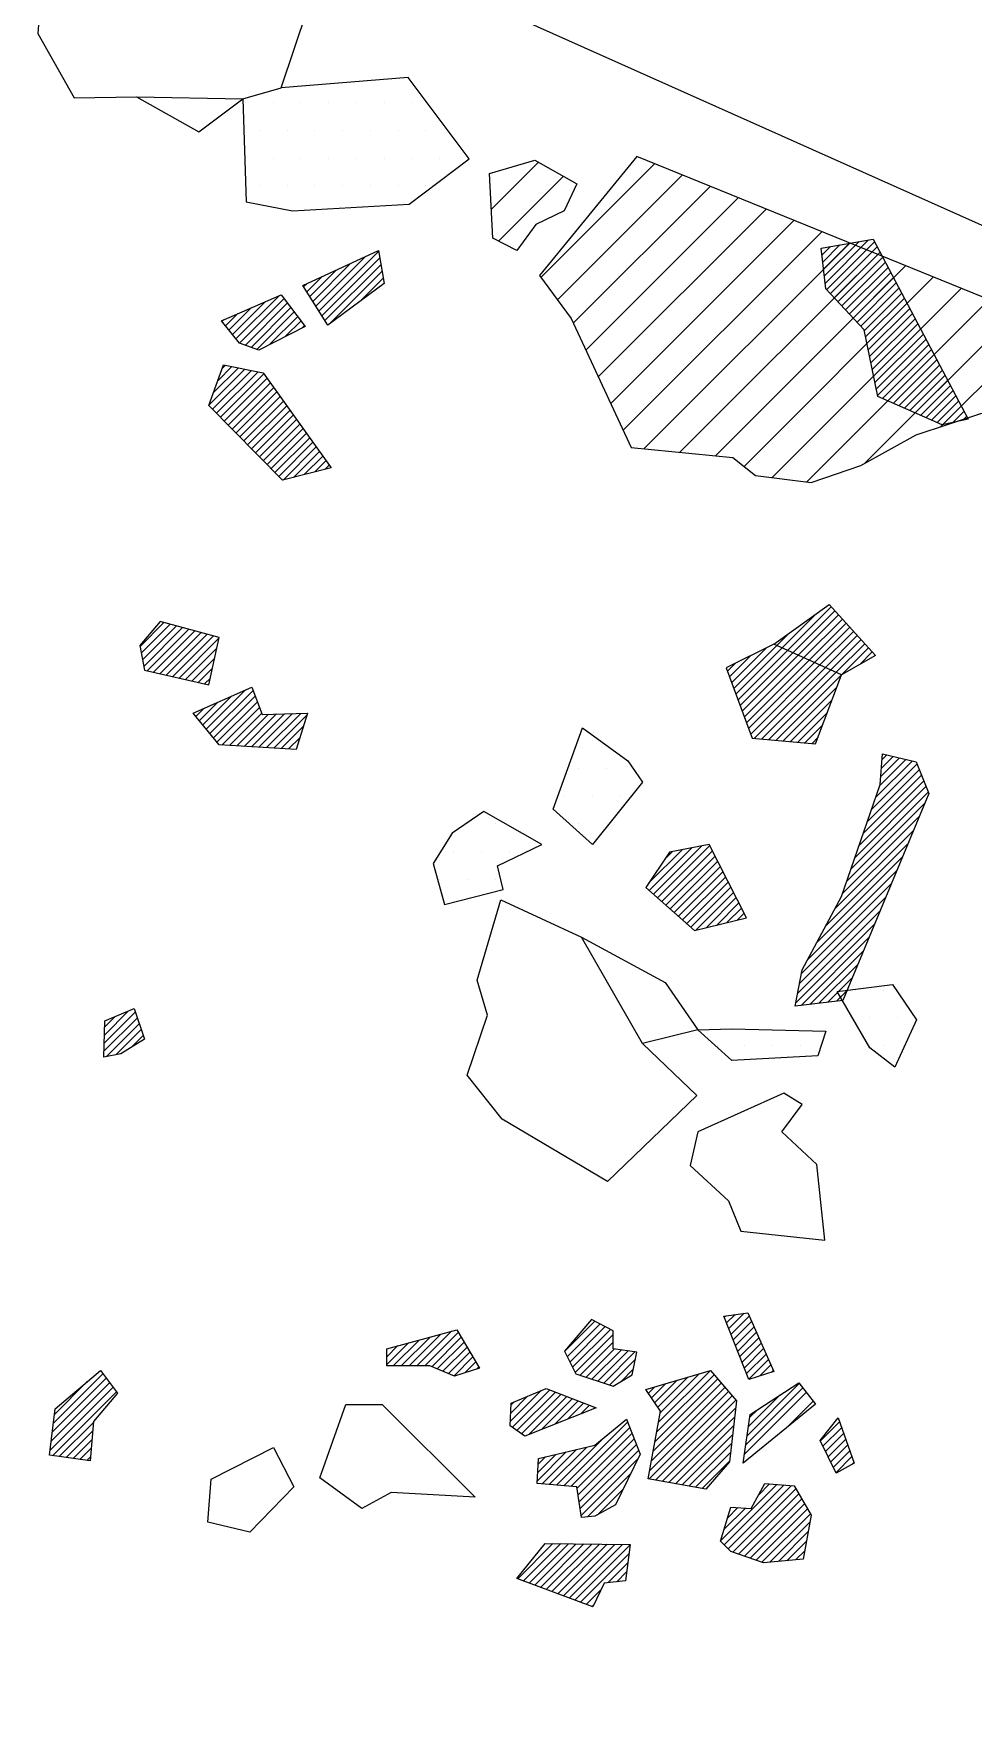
# Model space of a CAD drawing. Header units: metres. Extents: x -12.6 to -9.54, y -16.55 to -11.69.
# Drawn here: x -11.983 to -11.559, y -12.824 to -12.069 of the extents above; entities that cross this region are included whole.
import ezdxf

# ---------------------------------------------------------------- set-up
doc = ezdxf.new("R2010")
doc.units = ezdxf.units.M
doc.header["$LTSCALE"] = 25
doc.header["$MEASUREMENT"] = 0
doc.linetypes.add('STRICHPUNKTX2', pattern=[2, 1, -0.5, 0, -0.5])
doc.layers.get('0').update_dxf_attribs({"linetype": 'CONTINUOUS'})
for name, color, linetype in [('FEUER', 1, 'CONTINUOUS'), ('GRABUNGSGRENZE', 3, 'STRICHPUNKTX2'), ('KNOCHEN', 2, 'CONTINUOUS'), ('KNOCHENSCHRAFF', 2, 'CONTINUOUS'), ('STEINE', 4, 'CONTINUOUS'), ('STEINESCHRAFF', 4, 'CONTINUOUS')]:
    doc.layers.add(name, color=color, linetype=linetype)

# ---------------------------------------------------------------- blocks, each defined once
blk = doc.blocks.new('*X2')
at = {"color": 0}
for p, q in [((-1162.74, -1217.187), (-1161.962, -1216.409)), ((-1162.704, -1217.505), (-1161.533, -1216.334)), ((-1162.669, -1217.823), (-1161.105, -1216.26)), ((-1162.633, -1218.141), (-1160.677, -1216.185)), ((-1162.569, -1218.431), (-1160.403, -1216.264)), ((-1185.582, -1219.169), (-1183.353, -1216.941)), ((-1185.445, -1219.386), (-1182.744, -1216.685)), ((-1185.309, -1219.603), (-1182.692, -1216.987)), ((-1162.775, -1216.869), (-1162.39, -1216.483)), ((-1162.397, -1218.612), (-1160.28, -1216.495)), ((-1162.226, -1218.794), (-1160.158, -1216.727)), ((-1162.054, -1218.976), (-1160.036, -1216.958)), ((-1185.991, -1218.518), (-1185.328, -1217.855)), ((-1185.855, -1218.735), (-1184.67, -1217.55)), ((-1185.718, -1218.952), (-1184.012, -1217.246)), ((-1185.172, -1219.821), (-1182.64, -1217.288)), ((-1184.975, -1219.977), (-1182.588, -1217.59)), ((-1183.614, -1218.969), (-1182.536, -1217.891)), ((-1161.882, -1219.158), (-1159.914, -1217.189)), ((-1161.71, -1219.34), (-1159.792, -1217.421)), ((-1161.539, -1219.521), (-1159.669, -1217.652)), ((-1161.367, -1219.703), (-1159.547, -1217.883)), ((-1186.128, -1218.301), (-1185.986, -1218.16)), ((-1161.195, -1219.885), (-1159.425, -1218.115)), ((-1161.023, -1220.067), (-1159.303, -1218.346)), ((-1160.865, -1220.262), (-1159.18, -1218.577)), ((-1189.493, -1220.252), (-1188.472, -1219.231)), ((-1189.336, -1220.449), (-1187.847, -1218.96)), ((-1189.179, -1220.645), (-1187.223, -1218.689)), ((-1189.023, -1220.842), (-1187.004, -1218.823)), ((-1188.761, -1220.935), (-1186.852, -1219.025)), ((-1188.5, -1221.027), (-1186.701, -1219.227)), ((-1188.238, -1221.119), (-1186.549, -1219.429)), ((-1160.805, -1220.555), (-1159.058, -1218.809)), ((-1160.745, -1220.849), (-1158.936, -1219.04)), ((-1160.685, -1221.143), (-1158.814, -1219.271)), ((-1189.807, -1219.859), (-1189.722, -1219.774)), ((-1189.65, -1220.056), (-1189.097, -1219.503)), ((-1187.665, -1220.899), (-1186.397, -1219.631)), ((-1186.94, -1220.527), (-1186.246, -1219.833)), ((-1186.215, -1220.156), (-1186.094, -1220.035)), ((-1160.625, -1221.437), (-1158.691, -1219.503)), ((-1160.566, -1221.73), (-1158.569, -1219.734)), ((-1160.506, -1222.024), (-1158.447, -1219.965)), ((-1160.446, -1222.318), (-1158.325, -1220.196)), ((-1160.386, -1222.612), (-1158.202, -1220.428)), ((-1160.326, -1222.905), (-1158.08, -1220.659)), ((-1160.267, -1223.199), (-1157.958, -1220.89)), ((-1160.044, -1223.33), (-1157.836, -1221.122)), ((-1159.799, -1223.438), (-1157.713, -1221.353)), ((-1159.553, -1223.546), (-1157.591, -1221.584)), ((-1190.387, -1223.621), (-1188.771, -1222.005)), ((-1190.23, -1223.817), (-1188.476, -1222.064)), ((-1190.187, -1223.067), (-1189.065, -1221.946)), ((-1190.054, -1223.995), (-1188.181, -1222.122)), ((-1189.987, -1222.514), (-1189.36, -1221.887)), ((-1189.879, -1224.174), (-1187.918, -1222.213)), ((-1189.788, -1221.961), (-1189.655, -1221.828)), ((-1189.703, -1224.352), (-1187.771, -1222.419)), ((-1159.307, -1223.654), (-1157.469, -1221.816)), ((-1159.061, -1223.761), (-1157.347, -1222.047)), ((-1158.815, -1223.869), (-1157.224, -1222.278)), ((-1189.528, -1224.53), (-1187.623, -1222.625)), ((-1189.353, -1224.708), (-1187.476, -1222.831)), ((-1189.177, -1224.886), (-1187.329, -1223.037)), ((-1158.57, -1223.977), (-1157.102, -1222.51)), ((-1158.324, -1224.085), (-1156.98, -1222.741)), ((-1158.078, -1224.193), (-1156.858, -1222.972)), ((-1157.832, -1224.3), (-1156.736, -1223.204)), ((-1189.002, -1225.064), (-1187.181, -1223.244)), ((-1188.826, -1225.242), (-1187.034, -1223.45)), ((-1188.651, -1225.42), (-1186.886, -1223.656)), ((-1188.475, -1225.598), (-1186.739, -1223.862)), ((-1157.586, -1224.408), (-1156.613, -1223.435)), ((-1157.331, -1224.506), (-1156.491, -1223.666)), ((-1156.879, -1224.408), (-1156.369, -1223.897)), ((-1188.3, -1225.776), (-1186.592, -1224.068)), ((-1188.124, -1225.955), (-1186.444, -1224.275)), ((-1187.949, -1226.133), (-1186.297, -1224.481)), ((-1187.773, -1226.311), (-1186.15, -1224.687)), ((-1156.427, -1224.31), (-1156.247, -1224.129)), ((-1187.598, -1226.489), (-1186.002, -1224.893)), ((-1187.423, -1226.667), (-1185.855, -1225.1)), ((-1187.247, -1226.845), (-1185.708, -1225.306)), ((-1187.055, -1227.006), (-1185.56, -1225.512)), ((-1186.58, -1226.885), (-1185.413, -1225.718)), ((-1186.105, -1226.763), (-1185.266, -1225.924)), ((-1185.629, -1226.642), (-1185.118, -1226.131)), ((-1185.154, -1226.52), (-1184.971, -1226.337)), ((-1210.233, -1235.335), (-1208.608, -1233.71)), ((-1193.497, -1234.509), (-1192.421, -1233.433)), ((-1193.442, -1234.808), (-1192.142, -1233.508)), ((-1193.388, -1235.107), (-1191.864, -1233.583)), ((-1193.333, -1235.406), (-1191.585, -1233.658)), ((-1193.182, -1235.608), (-1191.307, -1233.733)), ((-1211.057, -1234.745), (-1210.696, -1234.384)), ((-1210.875, -1234.917), (-1210.174, -1234.216)), ((-1210.692, -1235.088), (-1209.652, -1234.047)), ((-1210.51, -1235.259), (-1209.13, -1233.879)), ((-1209.55, -1235.359), (-1208.008, -1233.818)), ((-1209.208, -1235.371), (-1207.927, -1234.09)), ((-1208.867, -1235.383), (-1207.846, -1234.363)), ((-1192.894, -1235.674), (-1191.028, -1233.808)), ((-1192.606, -1235.74), (-1190.749, -1233.883)), ((-1192.318, -1235.805), (-1190.471, -1233.958)), ((-1192.03, -1235.871), (-1190.192, -1234.033)), ((-1191.742, -1235.936), (-1189.944, -1234.138)), ((-1211.24, -1234.574), (-1211.218, -1234.553)), ((-1208.525, -1235.395), (-1207.765, -1234.635)), ((-1208.183, -1235.407), (-1207.684, -1234.908)), ((-1207.842, -1235.419), (-1207.603, -1235.18)), ((-1191.454, -1236.002), (-1190.04, -1234.588)), ((-1191.166, -1236.068), (-1190.137, -1235.038)), ((-1190.879, -1236.133), (-1190.233, -1235.488)), ((-1190.591, -1236.199), (-1190.329, -1235.938)), ((-1190.673, -1238.049), (-1189.375, -1236.752)), ((-1190.513, -1238.243), (-1188.741, -1236.471)), ((-1190.354, -1238.437), (-1188.404, -1236.487)), ((-1190.194, -1238.631), (-1188.307, -1236.744)), ((-1190.992, -1237.661), (-1190.644, -1237.313)), ((-1190.832, -1237.855), (-1190.01, -1237.032)), ((-1190.035, -1238.825), (-1188.211, -1237.001)), ((-1189.81, -1238.954), (-1188.115, -1237.258)), ((-1189.476, -1238.973), (-1188.018, -1237.516)), ((-1189.142, -1238.993), (-1187.711, -1237.562)), ((-1188.808, -1239.012), (-1187.348, -1237.553)), ((-1188.474, -1239.032), (-1186.986, -1237.544)), ((-1188.14, -1239.052), (-1186.623, -1237.535)), ((-1187.806, -1239.071), (-1186.26, -1237.525)), ((-1187.472, -1239.091), (-1185.985, -1237.604)), ((-1187.138, -1239.11), (-1186.146, -1238.118)), ((-1186.804, -1239.13), (-1186.306, -1238.632)), ((-1160.544, -1241.862), (-1158.486, -1239.803)), ((-1160.36, -1241.323), (-1158.702, -1239.665)), ((-1160.175, -1240.785), (-1158.988, -1239.599)), ((-1160.13, -1240.386), (-1159.275, -1239.532)), ((-1160.102, -1240.005), (-1159.562, -1239.465)), ((-1160.073, -1239.623), (-1159.849, -1239.398)), ((-1161.099, -1243.477), (-1158.186, -1240.564)), ((-1160.914, -1242.938), (-1158.286, -1240.311)), ((-1160.729, -1242.4), (-1158.386, -1240.057)), ((-1161.469, -1244.554), (-1157.987, -1241.072)), ((-1161.284, -1244.015), (-1158.087, -1240.818)), ((-1161.653, -1245.092), (-1158.151, -1241.589)), ((-1162.189, -1246.335), (-1158.653, -1242.799)), ((-1161.838, -1245.63), (-1158.402, -1242.194)), ((-1170.554, -1245.507), (-1168.633, -1243.587)), ((-1170.366, -1245.673), (-1168.191, -1243.498)), ((-1170.178, -1245.839), (-1167.826, -1243.487)), ((-1162.601, -1247.1), (-1158.904, -1243.403)), ((-1170.586, -1245.186), (-1169.075, -1243.675)), ((-1169.991, -1246.005), (-1167.707, -1243.721)), ((-1169.844, -1244.09), (-1169.517, -1243.764)), ((-1169.803, -1246.17), (-1167.588, -1243.956)), ((-1169.615, -1246.336), (-1167.469, -1244.19)), ((-1163.013, -1247.866), (-1159.155, -1244.008)), ((-1169.428, -1246.502), (-1167.35, -1244.425)), ((-1169.24, -1246.668), (-1167.231, -1244.659)), ((-1169.052, -1246.834), (-1167.112, -1244.894)), ((-1163.426, -1248.632), (-1159.406, -1244.612)), ((-1168.864, -1247), (-1166.993, -1245.128)), ((-1168.677, -1247.166), (-1166.874, -1245.363)), ((-1168.447, -1247.29), (-1166.755, -1245.597)), ((-1167.983, -1247.179), (-1166.636, -1245.831)), ((-1163.787, -1249.7), (-1159.908, -1245.821)), ((-1163.705, -1249.265), (-1159.657, -1245.217)), ((-1167.518, -1247.067), (-1166.516, -1246.066)), ((-1167.053, -1246.956), (-1166.397, -1246.3)), ((-1166.588, -1246.845), (-1166.278, -1246.535)), ((-1163.868, -1250.135), (-1160.159, -1246.426)), ((-1163.95, -1250.57), (-1160.41, -1247.03)), ((-1163.717, -1250.691), (-1160.661, -1247.635)), ((-1163.316, -1250.644), (-1160.912, -1248.239)), ((-1162.914, -1250.596), (-1161.163, -1248.844)), ((-1203.512, -1249.827), (-1203.255, -1249.571)), ((-1203.468, -1250.137), (-1202.92, -1249.59)), ((-1203.425, -1250.448), (-1202.586, -1249.608)), ((-1203.382, -1250.758), (-1202.251, -1249.627)), ((-1203.338, -1251.068), (-1201.916, -1249.645)), ((-1162.513, -1250.548), (-1161.413, -1249.448)), ((-1203.295, -1251.378), (-1201.686, -1249.77)), ((-1203.252, -1251.688), (-1201.617, -1250.054)), ((-1203.076, -1251.867), (-1201.548, -1250.338)), ((-1162.112, -1250.5), (-1161.664, -1250.053)), ((-1202.87, -1252.014), (-1201.478, -1250.622)), ((-1202.664, -1252.161), (-1201.409, -1250.906)), ((-1195.116, -1252.391), (-1193.707, -1250.983)), ((-1195.104, -1252.026), (-1194.014, -1250.937)), ((-1202.458, -1252.309), (-1201.34, -1251.191)), ((-1202.251, -1252.456), (-1201.27, -1251.475)), ((-1202.045, -1252.603), (-1201.226, -1251.784)), ((-1195.127, -1252.756), (-1193.619, -1251.248)), ((-1195.093, -1251.661), (-1194.627, -1251.196)), ((-1195.014, -1252.997), (-1193.53, -1251.513)), ((-1194.572, -1252.909), (-1193.442, -1251.778)), ((-1201.839, -1252.75), (-1201.756, -1252.667)), ((-1193.866, -1252.556), (-1193.353, -1252.043))]:
    blk.add_line(p, q, dxfattribs=at)
blk = doc.blocks.new('*X3')
at = {"color": 0}
for p, q in [((-1164.571, -1234.575), (-1163.029, -1233.033)), ((-1164.327, -1234.684), (-1162.361, -1232.718)), ((-1164.083, -1234.794), (-1162.192, -1232.903)), ((-1163.839, -1234.904), (-1162.024, -1233.088)), ((-1163.596, -1235.013), (-1161.855, -1233.273)), ((-1163.352, -1235.123), (-1161.687, -1233.458)), ((-1163.108, -1235.233), (-1161.518, -1233.643)), ((-1166.748, -1236.398), (-1164.815, -1234.465)), ((-1164.815, -1234.465), (-1164.267, -1233.917)), ((-1162.864, -1235.343), (-1161.349, -1233.828)), ((-1162.62, -1235.452), (-1161.181, -1234.013)), ((-1162.376, -1235.562), (-1161.012, -1234.198)), ((-1162.133, -1235.672), (-1160.844, -1234.383)), ((-1167.035, -1235.625), (-1166.682, -1235.271)), ((-1166.94, -1235.883), (-1165.974, -1234.917)), ((-1166.844, -1236.141), (-1165.267, -1234.564)), ((-1166.653, -1236.656), (-1164.571, -1234.575)), ((-1166.557, -1236.914), (-1164.327, -1234.684)), ((-1166.461, -1237.172), (-1164.083, -1234.794)), ((-1166.366, -1237.43), (-1163.839, -1234.904)), ((-1166.27, -1237.688), (-1163.596, -1235.013)), ((-1166.174, -1237.946), (-1163.352, -1235.123)), ((-1166.079, -1238.203), (-1163.108, -1235.233)), ((-1161.889, -1235.781), (-1160.675, -1234.568)), ((-1161.071, -1235.317), (-1160.507, -1234.753)), ((-1165.983, -1238.461), (-1162.864, -1235.343)), ((-1165.814, -1238.646), (-1162.62, -1235.452)), ((-1165.49, -1238.675), (-1162.376, -1235.562)), ((-1165.165, -1238.704), (-1162.133, -1235.672)), ((-1164.841, -1238.733), (-1161.89, -1235.783)), ((-1164.516, -1238.762), (-1162.104, -1236.35)), ((-1164.191, -1238.791), (-1162.318, -1236.917)), ((-1163.867, -1238.82), (-1162.532, -1237.485)), ((-1163.542, -1238.849), (-1162.745, -1238.052)), ((-1163.217, -1238.878), (-1162.959, -1238.62))]:
    blk.add_line(p, q, dxfattribs=at)
blk = doc.blocks.new('*X5')
at = {"color": 0}
for p, q in [((-1167.168, -1264.749), (-1167.102, -1264.683)), ((-1167.068, -1265.003), (-1166.69, -1264.624)), ((-1166.969, -1265.256), (-1166.277, -1264.565)), ((-1166.869, -1265.51), (-1166.051, -1264.693)), ((-1181.381, -1266.941), (-1179.947, -1265.507)), ((-1181.027, -1266.941), (-1179.46, -1265.374)), ((-1180.674, -1266.941), (-1179.156, -1265.423)), ((-1174.37, -1266.294), (-1173.004, -1264.928)), ((-1174.252, -1266.53), (-1172.773, -1265.05)), ((-1174.135, -1266.766), (-1172.541, -1265.172)), ((-1174.017, -1267.001), (-1172.309, -1265.294)), ((-1166.769, -1265.764), (-1165.943, -1264.938)), ((-1166.669, -1266.018), (-1165.835, -1265.183)), ((-1166.57, -1266.272), (-1165.726, -1265.428)), ((-1182.385, -1266.884), (-1181.409, -1265.908)), ((-1182.385, -1266.531), (-1181.896, -1266.042)), ((-1182.088, -1266.941), (-1180.922, -1265.775)), ((-1181.734, -1266.941), (-1180.435, -1265.641)), ((-1180.357, -1266.978), (-1179.025, -1265.646)), ((-1180.106, -1267.08), (-1178.894, -1265.868)), ((-1179.855, -1267.183), (-1178.763, -1266.091)), ((-1173.899, -1267.237), (-1172.186, -1265.524)), ((-1173.671, -1267.363), (-1172.186, -1265.878)), ((-1173.406, -1267.451), (-1172.137, -1266.182)), ((-1173.141, -1267.539), (-1171.827, -1266.226)), ((-1172.875, -1267.628), (-1171.518, -1266.27)), ((-1166.47, -1266.525), (-1165.618, -1265.673)), ((-1166.37, -1266.779), (-1165.509, -1265.918)), ((-1166.27, -1267.033), (-1165.401, -1266.164)), ((-1179.604, -1267.285), (-1178.632, -1266.314)), ((-1179.353, -1267.388), (-1178.501, -1266.536)), ((-1178.864, -1267.253), (-1178.37, -1266.759)), ((-1178.346, -1267.088), (-1178.239, -1266.981)), ((-1172.61, -1267.716), (-1171.208, -1266.314)), ((-1172.345, -1267.805), (-1171.177, -1266.637)), ((-1166.171, -1267.287), (-1165.292, -1266.409)), ((-1166.071, -1267.541), (-1165.184, -1266.654)), ((-1165.569, -1267.392), (-1165.075, -1266.899)), ((-1197.503, -1270.335), (-1194.87, -1267.702)), ((-1197.454, -1269.933), (-1195.021, -1267.5)), ((-1197.405, -1269.53), (-1195.173, -1267.298)), ((-1197.356, -1269.127), (-1195.879, -1267.651)), ((-1171.842, -1267.655), (-1171.265, -1267.078)), ((-1170.451, -1268.385), (-1169.808, -1267.742)), ((-1170.375, -1270.784), (-1167.31, -1267.719)), ((-1170.307, -1268.595), (-1169.304, -1267.592)), ((-1170.296, -1270.351), (-1167.473, -1267.528)), ((-1170.216, -1269.918), (-1167.635, -1267.337)), ((-1170.163, -1268.805), (-1168.8, -1267.441)), ((-1170.137, -1269.485), (-1167.798, -1267.146)), ((-1170.058, -1269.053), (-1168.296, -1267.291)), ((-1166.15, -1270.095), (-1163.795, -1267.739)), ((-1165.05, -1267.227), (-1164.967, -1267.144)), ((-1197.552, -1270.738), (-1194.718, -1267.904)), ((-1197.45, -1270.989), (-1194.567, -1268.106)), ((-1176.817, -1269.448), (-1175.426, -1268.057)), ((-1176.798, -1269.075), (-1176.035, -1268.312)), ((-1176.727, -1269.712), (-1175.036, -1268.021)), ((-1176.518, -1269.856), (-1174.781, -1268.119)), ((-1176.309, -1270.001), (-1174.526, -1268.218)), ((-1175.986, -1270.031), (-1174.271, -1268.317)), ((-1175.4, -1269.799), (-1174.016, -1268.415)), ((-1174.814, -1269.566), (-1173.761, -1268.514)), ((-1170.594, -1268.175), (-1170.311, -1267.892)), ((-1170.574, -1272.044), (-1166.822, -1268.292)), ((-1170.533, -1271.65), (-1166.985, -1268.101)), ((-1170.454, -1271.217), (-1167.147, -1267.91)), ((-1170.274, -1272.097), (-1166.659, -1268.483)), ((-1166.264, -1270.916), (-1163.483, -1268.134)), ((-1166.207, -1270.505), (-1163.639, -1267.937)), ((-1166.093, -1269.684), (-1164.653, -1268.244)), ((-1164.421, -1269.78), (-1163.171, -1268.53)), ((-1176.779, -1268.703), (-1176.644, -1268.568)), ((-1174.227, -1269.333), (-1173.506, -1268.612)), ((-1173.641, -1269.1), (-1173.251, -1268.711)), ((-1173.055, -1268.868), (-1172.996, -1268.809)), ((-1169.973, -1272.15), (-1166.663, -1268.84)), ((-1169.673, -1272.203), (-1166.707, -1269.238)), ((-1166.035, -1269.273), (-1165.667, -1268.904)), ((-1197.14, -1271.033), (-1195.596, -1269.489)), ((-1196.829, -1271.076), (-1195.629, -1269.875)), ((-1174.411, -1272.345), (-1171.526, -1269.46)), ((-1174.085, -1272.373), (-1171.427, -1269.715)), ((-1173.809, -1272.451), (-1171.329, -1269.97)), ((-1169.372, -1272.256), (-1166.751, -1269.635)), ((-1169.072, -1272.309), (-1166.796, -1270.033)), ((-1162.844, -1270.324), (-1161.977, -1269.458)), ((-1162.729, -1270.563), (-1161.886, -1269.719)), ((-1162.614, -1270.801), (-1161.794, -1269.981)), ((-1196.519, -1271.119), (-1195.662, -1270.262)), ((-1196.208, -1271.162), (-1195.695, -1270.649)), ((-1175.388, -1272.262), (-1173.836, -1270.71)), ((-1175.062, -1272.29), (-1173.371, -1270.598)), ((-1174.737, -1272.317), (-1172.592, -1270.173)), ((-1173.764, -1272.759), (-1171.23, -1270.225)), ((-1173.718, -1273.066), (-1171.131, -1270.48)), ((-1173.672, -1273.374), (-1171.032, -1270.735)), ((-1168.771, -1272.362), (-1166.84, -1270.431)), ((-1162.499, -1271.04), (-1161.702, -1270.243)), ((-1162.384, -1271.278), (-1161.611, -1270.505)), ((-1162.268, -1271.516), (-1161.519, -1270.767)), ((-1195.898, -1271.205), (-1195.729, -1271.035)), ((-1175.596, -1272.116), (-1174.301, -1270.821)), ((-1175.58, -1271.746), (-1174.767, -1270.933)), ((-1175.563, -1271.376), (-1175.232, -1271.045)), ((-1173.627, -1273.682), (-1171.058, -1271.113)), ((-1168.47, -1272.415), (-1166.884, -1270.829)), ((-1168.17, -1272.468), (-1166.928, -1271.226)), ((-1162.153, -1271.755), (-1161.427, -1271.029)), ((-1161.426, -1271.381), (-1161.335, -1271.291)), ((-1173.341, -1273.75), (-1171.396, -1271.805)), ((-1167.331, -1274.812), (-1164.804, -1272.284)), ((-1167.175, -1275.009), (-1164.476, -1272.309)), ((-1165.636, -1272.763), (-1165.132, -1272.259)), ((-1172.907, -1273.669), (-1171.734, -1272.496)), ((-1166.998, -1275.186), (-1164.147, -1272.335)), ((-1166.792, -1275.333), (-1163.945, -1272.486)), ((-1166.529, -1275.424), (-1163.815, -1272.71)), ((-1166.266, -1275.514), (-1163.686, -1272.934)), ((-1172.111, -1273.227), (-1172.072, -1273.188)), ((-1167.18, -1274.307), (-1166.223, -1273.35)), ((-1167.028, -1273.802), (-1166.558, -1273.331)), ((-1166.003, -1275.605), (-1163.557, -1273.158)), ((-1165.74, -1275.695), (-1163.427, -1273.382)), ((-1165.477, -1275.786), (-1163.298, -1273.606)), ((-1165.126, -1275.788), (-1163.317, -1273.979)), ((-1164.739, -1275.755), (-1163.394, -1274.41)), ((-1176.484, -1276.54), (-1174.895, -1274.951)), ((-1176.227, -1276.636), (-1174.546, -1274.955)), ((-1175.969, -1276.732), (-1174.197, -1274.96)), ((-1175.712, -1276.828), (-1173.848, -1274.965)), ((-1175.454, -1276.924), (-1173.499, -1274.969)), ((-1175.197, -1277.02), (-1173.15, -1274.974)), ((-1174.939, -1277.116), (-1172.801, -1274.978)), ((-1174.682, -1277.212), (-1172.452, -1274.983)), ((-1174.424, -1277.308), (-1172.104, -1274.988)), ((-1174.167, -1277.405), (-1171.755, -1274.992)), ((-1173.909, -1277.501), (-1171.422, -1275.013)), ((-1164.352, -1275.722), (-1163.471, -1274.841)), ((-1163.965, -1275.688), (-1163.549, -1275.272)), ((-1173.652, -1277.597), (-1171.473, -1275.417)), ((-1172.413, -1276.712), (-1171.523, -1275.821)), ((-1172.018, -1276.67), (-1171.574, -1276.225)), ((-1173.394, -1277.693), (-1172.739, -1277.037)), ((-1173.137, -1277.789), (-1173.06, -1277.712))]:
    blk.add_line(p, q, dxfattribs=at)
blk = doc.blocks.new('*X10')
at = {"color": 0}
for p, q in [((-1177.667, -1214.79), (-1175.549, -1212.673)), ((-1177.342, -1216.233), (-1174.422, -1213.312)), ((-1175.443, -1217.869), (-1170.324, -1212.751)), ((-1174.693, -1218.887), (-1169.067, -1213.261)), ((-1173.977, -1219.939), (-1167.809, -1213.771)), ((-1173.416, -1221.145), (-1166.552, -1214.281)), ((-1172.855, -1222.352), (-1165.294, -1214.792)), ((-1172.293, -1223.559), (-1164.037, -1215.302)), ((-1171.732, -1224.765), (-1162.779, -1215.812)), ((-1170.79, -1225.591), (-1161.521, -1216.322)), ((-1169.183, -1225.751), (-1160.264, -1216.832)), ((-1167.576, -1225.912), (-1159.006, -1217.343)), ((-1166.286, -1226.39), (-1157.749, -1217.853)), ((-1165.025, -1226.897), (-1156.491, -1218.363)), ((-1163.45, -1227.09), (-1155.234, -1218.873)), ((-1160.836, -1226.244), (-1153.976, -1219.383)), ((-1157.429, -1224.604), (-1152.719, -1219.894))]:
    blk.add_line(p, q, dxfattribs=at)
blk = doc.blocks.new('*X11')
at = {"color": 0}
for p, q in [((-1188.75, -1210), (-1188.75, -1210)), ((-1187.5, -1210), (-1187.5, -1210)), ((-1186.25, -1210), (-1186.25, -1210)), ((-1185, -1210), (-1185, -1210)), ((-1183.75, -1210), (-1183.75, -1210)), ((-1182.5, -1210), (-1182.5, -1210)), ((-1181.25, -1210), (-1181.25, -1210)), ((-1188.125, -1211.25), (-1188.125, -1211.25)), ((-1186.875, -1211.25), (-1186.875, -1211.25)), ((-1185.625, -1211.25), (-1185.625, -1211.25)), ((-1184.375, -1211.25), (-1184.375, -1211.25)), ((-1183.125, -1211.25), (-1183.125, -1211.25)), ((-1181.875, -1211.25), (-1181.875, -1211.25)), ((-1180.625, -1211.25), (-1180.625, -1211.25)), ((-1188.75, -1212.5), (-1188.75, -1212.5)), ((-1187.5, -1212.5), (-1187.5, -1212.5)), ((-1186.25, -1212.5), (-1186.25, -1212.5)), ((-1185, -1212.5), (-1185, -1212.5)), ((-1183.75, -1212.5), (-1183.75, -1212.5)), ((-1182.5, -1212.5), (-1182.5, -1212.5)), ((-1181.25, -1212.5), (-1181.25, -1212.5)), ((-1180, -1212.5), (-1180, -1212.5)), ((-1178.75, -1212.5), (-1178.75, -1212.5)), ((-1188.125, -1213.75), (-1188.125, -1213.75)), ((-1186.875, -1213.75), (-1186.875, -1213.75)), ((-1185.625, -1213.75), (-1185.625, -1213.75)), ((-1184.375, -1213.75), (-1184.375, -1213.75)), ((-1183.125, -1213.75), (-1183.125, -1213.75)), ((-1181.875, -1213.75), (-1181.875, -1213.75)), ((-1180.625, -1213.75), (-1180.625, -1213.75)), ((-1173.125, -1238.75), (-1173.125, -1238.75)), ((-1173.75, -1240), (-1173.75, -1240)), ((-1172.5, -1240), (-1172.5, -1240)), ((-1174.375, -1241.25), (-1174.375, -1241.25)), ((-1173.125, -1241.25), (-1173.125, -1241.25)), ((-1171.875, -1241.25), (-1171.875, -1241.25)), ((-1178.75, -1242.5), (-1178.75, -1242.5)), ((-1177.5, -1242.5), (-1177.5, -1242.5)), ((-1173.75, -1242.5), (-1173.75, -1242.5)), ((-1172.5, -1242.5), (-1172.5, -1242.5)), ((-1179.375, -1243.75), (-1179.375, -1243.75)), ((-1178.125, -1243.75), (-1178.125, -1243.75)), ((-1176.875, -1243.75), (-1176.875, -1243.75)), ((-1180, -1245), (-1180, -1245)), ((-1178.75, -1245), (-1178.75, -1245)), ((-1177.5, -1245), (-1177.5, -1245)), ((-1161.25, -1250), (-1161.25, -1250)), ((-1160, -1250), (-1160, -1250)), ((-1160.625, -1251.25), (-1160.625, -1251.25)), ((-1159.375, -1251.25), (-1159.375, -1251.25)), ((-1167.5, -1252.5), (-1167.5, -1252.5)), ((-1166.25, -1252.5), (-1166.25, -1252.5)), ((-1165, -1252.5), (-1165, -1252.5)), ((-1163.75, -1252.5), (-1163.75, -1252.5)), ((-1160, -1252.5), (-1160, -1252.5))]:
    blk.add_line(p, q, dxfattribs=at)

msp = doc.modelspace()

# ---------------------------------------------------------------- linework, layer by layer
at = {"layer": 'GRABUNGSGRENZE', "flags": 128}
msp.add_lwpolyline([(-9.57172, -12.91245), (-10.29199, -12.70746), (-10.52504, -12.61672), (-12.60214, -11.68685)], dxfattribs=at)
at = {"layer": 'KNOCHEN'}
for points in [[(-11.57352, -12.24511), (-11.60259, -12.23236), (-11.60871, -12.20228), (-11.62605, -12.18392), (-11.6281, -12.16556), (-11.60464, -12.16148), (-11.5618, -12.24256), (-11.57352, -12.24511)], [(-11.85043, -12.20027), (-11.86165, -12.18242), (-11.82748, -12.16661), (-11.82493, -12.1814), (-11.85043, -12.20027)], [(-11.8902, -12.20843), (-11.89836, -12.19823), (-11.87134, -12.1865), (-11.86063, -12.20078), (-11.88153, -12.21149), (-11.8902, -12.20843)], [(-11.87082, -12.27013), (-11.90397, -12.23648), (-11.89734, -12.21812), (-11.87949, -12.22169), (-11.84889, -12.26452), (-11.87082, -12.27013)], [(-11.61889, -12.35781), (-11.64949, -12.34405), (-11.62451, -12.32619), (-11.6036, -12.34914), (-11.61889, -12.35781)], [(-11.90395, -12.36244), (-11.89936, -12.34102), (-11.92588, -12.33388), (-11.93506, -12.34459), (-11.93302, -12.35581), (-11.90395, -12.36244)], [(-11.64949, -12.34405), (-11.67091, -12.35476), (-11.65918, -12.38637), (-11.63062, -12.38892), (-11.61889, -12.35781)], [(-11.91109, -12.37519), (-11.88457, -12.36345), (-11.87998, -12.37569), (-11.85958, -12.37518), (-11.86468, -12.3915), (-11.89936, -12.38946), (-11.91109, -12.37519)], [(-11.63978, -12.50722), (-11.63672, -12.49091), (-11.61888, -12.45776), (-11.60155, -12.40727), (-11.60053, -12.3935), (-11.58523, -12.39707), (-11.57962, -12.41135), (-11.61836, -12.50467), (-11.63978, -12.50722)], [(-11.66171, -12.46745), (-11.67855, -12.43431), (-11.69639, -12.43788), (-11.7071, -12.45369), (-11.68517, -12.47306), (-11.66171, -12.46745)], [(-11.95135, -12.53021), (-11.95084, -12.51389), (-11.93759, -12.50828), (-11.933, -12.52205), (-11.9437, -12.52868), (-11.95135, -12.53021)], [(-11.66067, -12.67551), (-11.67189, -12.64695), (-11.66118, -12.64542), (-11.64945, -12.67194), (-11.66067, -12.67551)], [(-11.79325, -12.67399), (-11.80447, -12.66941), (-11.82385, -12.66941), (-11.82385, -12.66176), (-11.79224, -12.65309), (-11.78203, -12.67042), (-11.79325, -12.67399)], [(-11.73155, -12.64849), (-11.74379, -12.66277), (-11.73869, -12.67297), (-11.72186, -12.67858), (-11.71319, -12.67347), (-11.71115, -12.66328), (-11.72186, -12.66175), (-11.72186, -12.65359), (-11.73155, -12.64849)], [(-11.97581, -12.70971), (-11.97326, -12.68881), (-11.95286, -12.67147), (-11.94521, -12.68166), (-11.95592, -12.69441), (-11.95745, -12.71226), (-11.97581, -12.70971)], [(-11.70605, -12.72039), (-11.70044, -12.68979), (-11.70707, -12.6801), (-11.67801, -12.67143), (-11.66628, -12.6852), (-11.66933, -12.71273), (-11.68004, -12.72497), (-11.70605, -12.72039)], [(-11.66321, -12.71324), (-11.66016, -12.69132), (-11.63823, -12.67703), (-11.63058, -12.68672), (-11.66321, -12.71324)], [(-11.76826, -12.69643), (-11.76775, -12.68623), (-11.75195, -12.6796), (-11.72951, -12.68826), (-11.76163, -12.70102), (-11.76826, -12.69643)], [(-11.6214, -12.71783), (-11.62854, -12.70304), (-11.62038, -12.69284), (-11.61324, -12.71324), (-11.6214, -12.71783)], [(-11.73613, -12.73773), (-11.73817, -12.72396), (-11.75602, -12.72243), (-11.75551, -12.71122), (-11.73002, -12.70509), (-11.71574, -12.69336), (-11.70962, -12.70917), (-11.72083, -12.73212), (-11.73001, -12.73722), (-11.73613, -12.73773)], [(-11.67341, -12.74843), (-11.66882, -12.73313), (-11.65964, -12.73364), (-11.65352, -12.72242), (-11.64026, -12.72344), (-11.63261, -12.7367), (-11.63618, -12.75658), (-11.65403, -12.75812), (-11.66882, -12.75302), (-11.67341, -12.74843)], [(-11.73103, -12.77801), (-11.76519, -12.76527), (-11.75245, -12.74946), (-11.7142, -12.74997), (-11.71624, -12.76628), (-11.72593, -12.76731), (-11.73103, -12.77801)]]:
    msp.add_lwpolyline(points, dxfattribs=at)
at = {"layer": 'STEINE'}
for points in [[(-11.98099, -12.06872), (-11.96467, -12.09778), (-11.93662, -12.09727), (-11.88868, -12.09828), (-11.87135, -12.09318), (-11.85962, -12.058), (-11.94377, -12.02129), (-11.97946, -12.03302), (-11.98048, -12.06107), (-11.98099, -12.06872)], [(-11.88868, -12.09828), (-11.88715, -12.14469), (-11.86624, -12.14877), (-11.81372, -12.1457), (-11.78669, -12.1253), (-11.81423, -12.08859), (-11.87135, -12.09318)], [(-11.93662, -12.09727), (-11.90857, -12.11308), (-11.88868, -12.09828)], [(-11.76527, -12.1666), (-11.77598, -12.16099), (-11.77751, -12.13193), (-11.75712, -12.1258), (-11.73825, -12.13651), (-11.74386, -12.14875), (-11.7566, -12.15487), (-11.76527, -12.1666)], [(-11.71122, -12.12427), (-11.75507, -12.17782), (-11.74079, -12.19719), (-11.71376, -12.25532), (-11.66786, -12.25991), (-11.65766, -12.26807), (-11.63267, -12.27112), (-11.61024, -12.26347), (-11.58525, -12.2497), (-11.55619, -12.24001), (-11.53732, -12.23592), (-11.53222, -12.24153), (-11.50621, -12.23031), (-11.50265, -12.20889), (-11.71122, -12.12427)], [(-11.73107, -12.43432), (-11.74892, -12.41851), (-11.73567, -12.38179), (-11.71527, -12.39658), (-11.70864, -12.40627), (-11.73107, -12.43432)], [(-11.80297, -12.44299), (-11.79787, -12.46135), (-11.77135, -12.45472), (-11.7739, -12.44401), (-11.75402, -12.43432), (-11.78003, -12.41953), (-11.7943, -12.42922), (-11.80297, -12.44299)], [(-11.70862, -12.52406), (-11.68414, -12.54752), (-11.72442, -12.58628), (-11.77185, -12.55824), (-11.78766, -12.53835), (-11.77849, -12.51132), (-11.78308, -12.49551), (-11.77237, -12.45931), (-11.73616, -12.47613)], [(-11.70862, -12.52406), (-11.73616, -12.47613), (-11.69843, -12.49652), (-11.68364, -12.51794), (-11.70862, -12.52406)], [(-11.60612, -12.52609), (-11.62092, -12.50059), (-11.59593, -12.49753), (-11.58522, -12.51334), (-11.5949, -12.53476), (-11.60612, -12.52609)], [(-11.62958, -12.52966), (-11.66834, -12.53171), (-11.68364, -12.51794), (-11.66834, -12.51743), (-11.62601, -12.51844), (-11.62958, -12.52966)], [(-11.64488, -12.54649), (-11.68363, -12.56383), (-11.6872, -12.57913), (-11.66986, -12.59494), (-11.66425, -12.60871), (-11.62651, -12.61278), (-11.63008, -12.57862), (-11.64589, -12.56383), (-11.63672, -12.55159), (-11.64488, -12.54649)], [(-11.83506, -12.73366), (-11.85393, -12.7199), (-11.84221, -12.68675), (-11.82589, -12.68675), (-11.78407, -12.72856), (-11.8218, -12.72652), (-11.83506, -12.73366)], [(-11.88554, -12.74438), (-11.90441, -12.73979), (-11.90288, -12.72041), (-11.87484, -12.70613), (-11.86566, -12.72398), (-11.88554, -12.74438)]]:
    msp.add_lwpolyline(points, dxfattribs=at)

# ---------------------------------------------------------------- block references
at = {"layer": 'FEUER', "xscale": 0.01, "yscale": 0.01, "zscale": 0.01}
msp.add_blockref('*X10', (0, 0), dxfattribs=at)
at = {"layer": 'KNOCHENSCHRAFF', "xscale": 0.01, "yscale": 0.01, "zscale": 0.01}
for name in ['*X2', '*X3', '*X5']:
    msp.add_blockref(name, (0, 0), dxfattribs=at)
at = {"layer": 'STEINESCHRAFF', "xscale": 0.01, "yscale": 0.01, "zscale": 0.01}
msp.add_blockref('*X11', (0, 0), dxfattribs=at)

doc.saveas('drawing.dxf')
